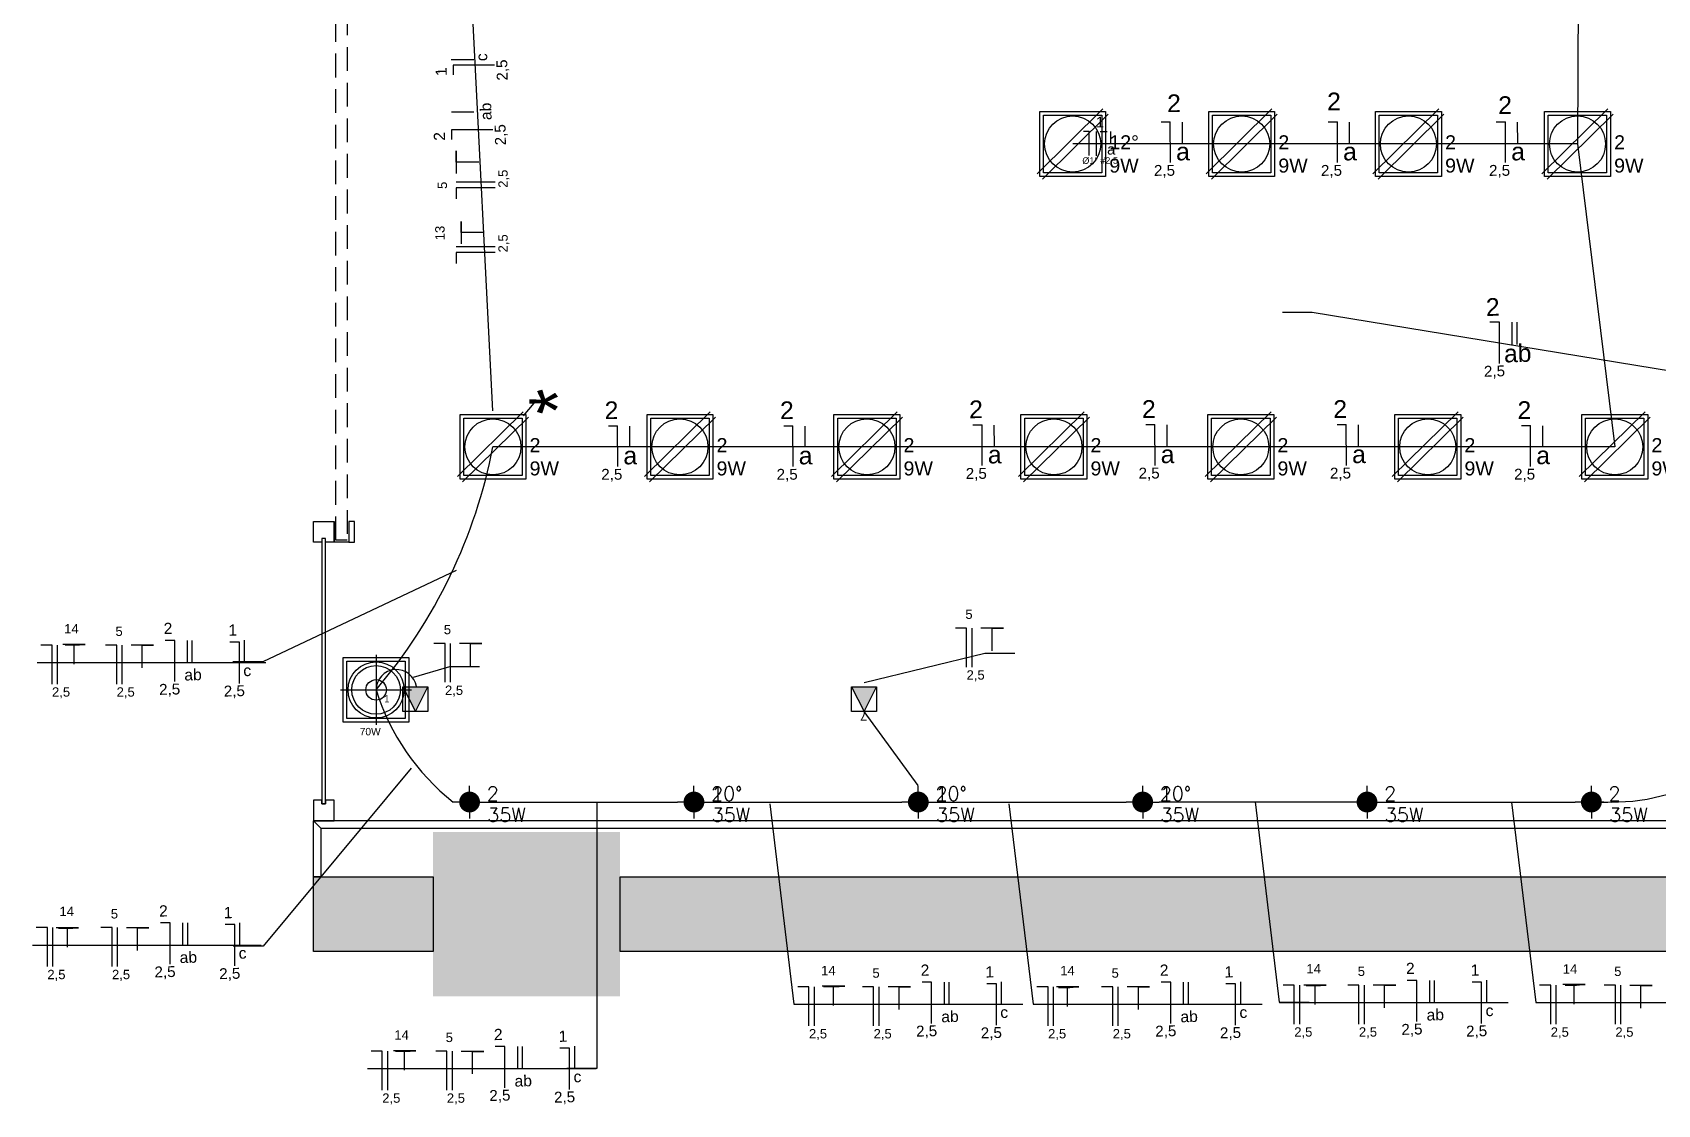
# Model space of a CAD drawing. Header units: millimetres. Extents: x 12202 to 16925, y 12031 to 14989.
# Drawn here: x 14966.8 to 15401.4, y 12030.8 to 12317.6 of the extents above; entities that cross this region are included whole.
import ezdxf
from ezdxf import colors
from ezdxf.entities.mleader import LeaderData, LeaderLine
from ezdxf.enums import TextEntityAlignment as Align
from ezdxf.math import Vec2, Vec3

# ---------------------------------------------------------------- set-up
doc = ezdxf.new("R2010")
doc.units = ezdxf.units.MM
doc.linetypes.add('HIDDEN', pattern=[9.525, 6.35, -3.175])
for name, color, linetype in [('ALVEN_M', 140, 'Continuous'), ('DIVIS_M', 3, 'Continuous'), ('Eletroduto 2', 174, 'Continuous'), ('ESQUA_M', 200, 'Continuous'), ('ESQUA_P', 101, 'HIDDEN'), ('Fases', 7, 'Continuous'), ('LUMINARIA_TETO', 10, 'Continuous'), ('MOVEL_M', 42, 'Continuous'), ('TEXTO_CIRCUITO', 7, 'Continuous'), ('TOMADA', 10, 'Continuous')]:
    doc.layers.add(name, color=color, linetype=linetype)
doc.layers.get('MOVEL_M').off()
doc.styles.add('ARIAL', font='arial.ttf')
doc.styles.add('BEBO_[REGULAR]', font='arial.ttf')
doc.styles.add('ROMANS', font='ROMANS.SHX', dxfattribs={"height": 1.5})
doc.styles.get("Standard").update_dxf_attribs({"font": 'arial.ttf', "height": 1})
doc.styles.add('Z_AUX50', font='romans.shx', dxfattribs={"width": 0.85, "height": 7.5})

# ---------------------------------------------------------------- blocks, each defined once
blk = doc.blocks.new('*U30')
for points in [[(5.5, 1.5), (0, 1.5), (0, 5.5), (5.5, 5.5)], [(165.5, 1.5), (171, 1.5), (171, 5.5), (165.5, 5.5)]]:
    blk.add_lwpolyline(points)
for points in [[(0, 0), (5.5, 0), (5.5, 1.5), (0, 1.5)], [(171, 0), (165.5, 0), (165.5, 1.5), (171, 1.5)]]:
    blk.add_lwpolyline(points, close=True)
at = {"layer": 'ESQUA_P'}
blk.add_lwpolyline([(170.5, 5), (170.5, 2), (0.5, 2), (0.5, 5)], close=True, dxfattribs=at)
blk = doc.blocks.new('PE_FORÇA NO TETO')
blk.add_hatch(color=256).paths.add_polyline_path([(0.133, -0.133), (0, 0.133), (-0.133, -0.133)])
for p, q in [((-0.133, -0.133), (0, 0.133)), ((0, 0.133), (0.133, -0.133))]:
    blk.add_line(p, q)
at = {"color": 0}
blk.add_lwpolyline([(-0.133, -0.133), (0.133, -0.133), (0.133, 0.133), (-0.133, 0.133)], close=True, dxfattribs=at)
blk = doc.blocks.new('*U29')
at = {"linetype": 'HIDDEN'}
for p, q in [((-0.75, 1.5), (-21.75, 22.5)), ((-21.75, -22.5), (-0.75, -1.5))]:
    blk.add_line(p, q, dxfattribs=at)
for points in [[(120, 22.5), (-21.75, 22.5), (-21.75, -22.5), (120, -22.5)], [(120, -1.5), (119.25, -1.5), (119.25, 1.5), (120, 1.5)]]:
    blk.add_lwpolyline(points)
blk.add_lwpolyline([(-0.75, -1.5), (0.75, -1.5), (0.75, 1.5), (-0.75, 1.5)], close=True)
blk.add_lwpolyline([(0.75, 1.5), (119.25, 1.5), (119.25, -1.5), (0.75, -1.5)], close=True, dxfattribs=at)
at = {"layer": 'TOMADA', "xscale": 25, "yscale": 25, "zscale": 25}
blk.add_blockref('PE_FORÇA NO TETO', (0, 0), dxfattribs=at)
blk = doc.blocks.new('*U25')
at = {"linetype": 'HIDDEN'}
for p, q in [((-0.75, 1.5), (-21.75, 22.5)), ((-21.75, -22.5), (-0.75, -1.5))]:
    blk.add_line(p, q, dxfattribs=at)
for points in [[(90, 22.5), (-21.75, 22.5), (-21.75, -22.5), (90, -22.5)], [(90, -1.5), (89.25, -1.5), (89.25, 1.5), (90, 1.5)]]:
    blk.add_lwpolyline(points)
blk.add_lwpolyline([(-0.75, -1.5), (0.75, -1.5), (0.75, 1.5), (-0.75, 1.5)], close=True)
blk.add_lwpolyline([(0.75, 1.5), (89.25, 1.5), (89.25, -1.5), (0.75, -1.5)], close=True, dxfattribs=at)
at = {"layer": 'TOMADA', "xscale": 25, "yscale": 25, "zscale": 25}
blk.add_blockref('PE_FORÇA NO TETO', (0, 0), dxfattribs=at)
blk = doc.blocks.new('*U26')
for points in [[(150, 22.5), (0, 22.5)], [(0, -1.5), (0.75, -1.5), (0.75, 1.5), (0, 1.5)], [(150, -1.5), (149.25, -1.5), (149.25, 1.5), (150, 1.5)], [(0, -22.5), (150, -22.5)]]:
    blk.add_lwpolyline(points)
at = {"linetype": 'HIDDEN'}
blk.add_lwpolyline([(0.75, 1.5), (149.25, 1.5), (149.25, -1.5), (0.75, -1.5)], close=True, dxfattribs=at)
at = {"layer": 'TOMADA', "xscale": 25, "yscale": 25, "zscale": 25}
blk.add_blockref('PE_FORÇA NO TETO', (0, 0), dxfattribs=at)
blk = doc.blocks.new('*U34')
for points in [[(0, 5.5), (0, 0), (5.5, 0), (5.5, 2.25), (4.5, 2.25), (4.5, 3.25), (5.5, 3.25), (5.5, 5.5)], [(80, 5.5), (80, 0), (74.5, 0), (74.5, 2.25), (75.5, 2.25), (75.5, 3.25), (74.5, 3.25), (74.5, 5.5)], [(4.5, 3.25), (4.5, 2.25), (75.5, 2.25), (75.5, 3.25)]]:
    blk.add_lwpolyline(points, close=True)
blk = doc.blocks.new('mini-dicroica')
at = {"color": 0}
for q in [(0, 0.175), (-0.175, 0), (0, -0.175), (0.175, 0)]:
    blk.add_line((0, 0), q, dxfattribs=at)
at = {"color": 0, "const_width": 0.111}
blk.add_lwpolyline([(-0.056, 0, 1), (0.056, 0, 1)], format="xyb", close=True, dxfattribs=at)
at = {"color": 2, "style": 'ROMANS'}
for tag, p in [('GRAU', (0.184, -0.164)), ('POTENCIA', (0.19, -0.434))]:
    blk.add_attdef(tag, p, '', height=0.15, dxfattribs=at)
blk = doc.blocks.new('LUMINARIA TRUST_CDMR')
at = {"color": 0}
for p, q in [((0, 0.375), (0, -0.375)), ((-0.38, 0), (0.38, 0))]:
    blk.add_line(p, q, dxfattribs=at)
for points in [[(-0.352, 0.347), (0.352, 0.347), (0.352, -0.347), (-0.352, -0.347)], [(-0.312, 0.307), (0.312, 0.307), (0.312, -0.307), (-0.312, -0.307)]]:
    blk.add_lwpolyline(points, close=True, dxfattribs=at)
for radius in [0.3, 0.26, 0.11]:
    blk.add_circle((0, 0), radius, dxfattribs=at)
at = {"color": 0, "style": 'BEBO_[REGULAR]'}
blk.add_attdef('GRAU', (0.392, -0.057), '', height=0.15, dxfattribs=at)
blk.add_attdef('VOLTAGEM', text='', height=0.15, dxfattribs=at).set_placement((0.392, -0.351), align=Align.BOTTOM_LEFT)
blk = doc.blocks.new('LUMINARIA TRUST_AR111')
at = {"color": 0}
for points in [[(-0.38, -0.318), (0.324, 0.375)], [(-0.324, -0.375), (0.38, 0.318)]]:
    blk.add_lwpolyline(points, dxfattribs=at)
for points in [[(-0.352, 0.347), (0.352, 0.347), (0.352, -0.347), (-0.352, -0.347)], [(-0.312, 0.307), (0.312, 0.307), (0.312, -0.307), (-0.312, -0.307)]]:
    blk.add_lwpolyline(points, close=True, dxfattribs=at)
blk.add_circle((0, 0), 0.3, dxfattribs=at)
at = {"color": 0, "style": 'BEBO_[REGULAR]'}
blk.add_attdef('GRAU', (0.392, -0.057), '', height=0.15, dxfattribs=at)
blk.add_attdef('VOLTAGEM', text='', height=0.15, dxfattribs=at).set_placement((0.392, -0.351), align=Align.BOTTOM_LEFT)
blk = doc.blocks.new('_None')

msp = doc.modelspace()

# ---------------------------------------------------------------- hatches: boundary and pattern name
at = {"layer": 'ALVEN_M'}
h = msp.add_hatch(color=253, dxfattribs=at)
h.dxf.hatch_style = 1
h.paths.add_polyline_path([(15923.97, 12071.73), (15923.97, 12091.73), (16288.97, 12091.73), (16288.97, 12576.73), (15041.97, 12573.73), (15041.97, 12593.73), (16308.96, 12596.73), (16308.97, 12071.73)])
h.paths.add_polyline_path([(15123.97, 12071.73), (15123.97, 12091.73), (15873.97, 12091.73), (15873.97, 12071.73)], flags=17)
h.paths.add_polyline_path([(15041.97, 12071.73), (15041.97, 12091.73), (15073.97, 12091.73), (15073.97, 12071.73)], flags=17)
h = msp.add_hatch(dxfattribs=at)
h.set_pattern_fill('AR-CONC', color=255, scale=0.1)
h.set_pattern_definition([(50, (13274.768, 19794.121), (18.218467, -1.593909), [1.905, -20.955]), (355, (13274.768, 19794.121), (-3.52434, 19.105685), [1.524, -16.76406]), (100.45144, (13276.286, 19793.988), (14.694125, 17.511775), [1.619, -17.809024]), (46.1842, (13274.768, 19799.2), (27.107904, -4.20423), [2.8575, -31.4325]), (96.63556, (13277.027, 19798.85), (23.74041, 24.74261), [2.4285, -26.71356]), (351.18415, (13274.768, 19799.2), (23.74041, 24.74261), [2.286, -25.14597]), (21, (13277.308, 19797.931), (15.16144, -10.22652), [1.905, -20.955]), (326, (13277.308, 19797.931), (6.180203, 18.418797), [1.524, -16.764]), (71.45144, (13278.571, 19797.079), (21.341642, 8.192277), [1.619, -17.808994]), (37.5, (13274.7675, 19794.121), (0.3088603, 8.455504), [0, -16.5608, 0, -17.018, 0, -16.8275]), (7.5, (13274.7675, 19794.121), (6.681966, 10.018057), [0, -9.7028, 0, -16.1798, 0, -6.4135]), (327.5, (13269.103, 19794.121), (13.5590595, -0.5728744), [0, -6.35, 0, -19.812, 0, -26.289]), (317.5, (13266.563, 19794.121), (14.812918, 2.542649), [0, -8.255, 0, -13.1572, 0, -18.669])])
h.paths.add_polyline_path([(15073.97, 12059.73), (15073.97, 12103.73), (15123.97, 12103.73), (15123.97, 12059.73)])
h.paths.add_polyline_path([(15873.97, 12059.73), (15873.97, 12103.73), (15923.97, 12103.73), (15923.97, 12059.73)])

# ---------------------------------------------------------------- linework, layer by layer
for points in [[(15041.97, 12071.73), (15041.97, 12091.73), (15073.97, 12091.73), (15073.97, 12071.73)], [(15123.97, 12071.73), (15123.97, 12091.73), (15873.97, 12091.73), (15873.97, 12071.73)]]:
    msp.add_lwpolyline(points, close=True, dxfattribs=at)
at = {"layer": 'DIVIS_M'}
msp.add_lwpolyline([(15043.97, 12104.73), (16185.97, 12104.73), (16185.97, 12106.73), (15041.97, 12106.73)], close=True, dxfattribs=at)
msp.add_lwpolyline([(15041.97, 12091.73), (15041.97, 12106.73), (15043.97, 12104.73), (15043.97, 12091.73), (15041.97, 12091.73)], dxfattribs=at)
at = {"layer": 'Eletroduto 2', "ltscale": 10}
for p, q in [((15089.91, 12216.33), (15083.96, 12334.6)), ((15359.13, 12240.06), (15356.56, 12240.06)), ((15359.13, 12229.02), (15359.13, 12240.06)), ((15362.57, 12234.06), (15362.57, 12240.06)), ((15363.85, 12234.06), (15363.85, 12240.06))]:
    msp.add_line(p, q, dxfattribs=at)
at = {"layer": 'Eletroduto 2'}
for p, q in [((15380.2, 12332.73), (15380, 12287.73)), ((15290.2, 12287.73), (15245, 12287.73)), ((15334.8, 12287.73), (15290.2, 12287.73)), ((15380, 12287.73), (15334.8, 12287.73)), ((15380, 12287.73), (15389.97, 12206.73)), ((15139.97, 12206.73), (15089.97, 12206.73)), ((15189.97, 12206.73), (15139.97, 12206.73)), ((15239.97, 12206.73), (15189.97, 12206.73)), ((15289.97, 12206.73), (15239.97, 12206.73)), ((15339.97, 12206.73), (15289.97, 12206.73)), ((15389.97, 12206.73), (15339.97, 12206.73)), ((15203.72, 12116.11), (15189.22, 12135.9)), ((15088.09, 12111.73), (15139.34, 12111.73)), ((15148.09, 12111.73), (15199.34, 12111.73)), ((15208.09, 12111.73), (15259.34, 12111.73)), ((15319.34, 12111.73), (15268.09, 12111.73)), ((15328.09, 12111.73), (15379.34, 12111.73))]:
    msp.add_line(p, q, dxfattribs=at)
at = {"layer": 'Eletroduto 2', "linetype": 'ByBlock', "ltscale": 5}
msp.add_line((15100.89, 12218.38), (15098.08, 12215.01), dxfattribs=at)
at = {"layer": 'Eletroduto 2'}
for centre, radius, start, end in [((14950.49, 12233.78), 142.08, 319.6209, 349.0262), ((15117.15, 12159.81), 61.16, 197.1937, 231.8215), ((15389.35, 12164.46), 52.74, 265.377, 299.0616)]:
    msp.add_arc(centre, radius, start, end, dxfattribs=at)
at = {"layer": 'Eletroduto 2', "ltscale": 10}
msp.add_arc((15064.15, 12141.73), 5.43, 9.0844, 180, dxfattribs=at)
at = {"layer": 'Fases', "ltscale": 10}
for p, q in [((15084.82, 12310.22), (15078.82, 12310.22)), ((15090.37, 12308.84), (15079.33, 12308.84)), ((15079.33, 12308.84), (15079.33, 12306.26)), ((15084.87, 12296.25), (15078.87, 12296.25)), ((15089.91, 12291.53), (15078.87, 12291.53)), ((15078.87, 12291.53), (15078.87, 12288.96)), ((15080.17, 12282.86), (15080.17, 12285.86)), ((15080.17, 12285.86), (15080.17, 12282.86)), ((15086.23, 12282.86), (15080.17, 12282.86)), ((15080.17, 12282.86), (15080.17, 12279.86)), ((15090.55, 12277.49), (15080.13, 12277.49)), ((15090.55, 12276.02), (15080.13, 12276.02)), ((15080.13, 12276.02), (15080.13, 12273.02)), ((15081.5, 12264.03), (15081.5, 12267.03)), ((15081.5, 12267.03), (15081.5, 12264.03)), ((15087.56, 12264.03), (15081.5, 12264.03)), ((15081.5, 12264.03), (15081.5, 12261.03)), ((15090.55, 12260.2), (15080.13, 12260.2)), ((15090.55, 12258.74), (15080.13, 12258.74)), ((15080.13, 12258.74), (15080.13, 12255.74)), ((15004.86, 12154.97), (15002.28, 12154.97)), ((15004.86, 12143.93), (15004.86, 12154.97)), ((15008.29, 12148.97), (15008.29, 12154.97)), ((15009.58, 12148.97), (15009.58, 12154.97)), ((15022.16, 12154.51), (15019.59, 12154.51)), ((15022.16, 12143.47), (15022.16, 12154.51)), ((15023.55, 12149.02), (15023.55, 12155.02)), ((15216.63, 12158.26), (15213.63, 12158.26)), ((15216.63, 12147.84), (15216.63, 12158.26)), ((15218.1, 12147.84), (15218.1, 12158.26)), ((15223.47, 12158.22), (15220.47, 12158.22)), ((15223.47, 12152.16), (15223.47, 12158.22)), ((15223.47, 12158.22), (15226.47, 12158.22)), ((15226.47, 12158.22), (15223.47, 12158.22)), ((14972.06, 12153.71), (14969.06, 12153.71)), ((14972.06, 12143.29), (14972.06, 12153.71)), ((14973.53, 12143.29), (14973.53, 12153.71)), ((14977.95, 12153.84), (14974.95, 12153.84)), ((14978.56, 12153.65), (14975.56, 12153.65)), ((14978.9, 12153.67), (14975.9, 12153.67)), ((14979.42, 12153.65), (14976.42, 12153.65)), ((14977.95, 12148.64), (14977.95, 12153.84)), ((14977.95, 12153.84), (14980.95, 12153.84)), ((14980.95, 12153.84), (14977.95, 12153.84)), ((14989.35, 12153.71), (14986.35, 12153.71)), ((14989.35, 12143.29), (14989.35, 12153.71)), ((14990.81, 12143.29), (14990.81, 12153.71)), ((14996.19, 12153.67), (14993.19, 12153.67)), ((14996.19, 12147.61), (14996.19, 12153.67)), ((14996.19, 12153.67), (14999.19, 12153.67)), ((14999.19, 12153.67), (14996.19, 12153.67)), ((15077.15, 12154.17), (15074.15, 12154.17)), ((15077.15, 12143.76), (15077.15, 12154.17)), ((15078.62, 12143.76), (15078.62, 12154.17)), ((15083.99, 12154.13), (15080.99, 12154.13)), ((15083.99, 12148.07), (15083.99, 12154.13)), ((15083.99, 12154.13), (15086.99, 12154.13)), ((15086.99, 12154.13), (15083.99, 12154.13)), ((14970.82, 12078.14), (14967.82, 12078.14)), ((14970.82, 12067.72), (14970.82, 12078.14)), ((14972.29, 12067.72), (14972.29, 12078.14)), ((14976.16, 12078.08), (14973.16, 12078.08)), ((14976.77, 12077.89), (14973.77, 12077.89)), ((14977.63, 12077.89), (14974.63, 12077.89)), ((14977.66, 12078.1), (14974.66, 12078.1)), ((14976.16, 12072.88), (14976.16, 12078.08)), ((14976.16, 12078.08), (14979.16, 12078.08)), ((14979.16, 12078.08), (14976.16, 12078.08)), ((14988.11, 12078.14), (14985.11, 12078.14)), ((14988.11, 12067.72), (14988.11, 12078.14)), ((14989.57, 12067.72), (14989.57, 12078.14)), ((14994.95, 12078.1), (14991.95, 12078.1)), ((14994.95, 12072.04), (14994.95, 12078.1)), ((14994.95, 12078.1), (14997.95, 12078.1)), ((14997.95, 12078.1), (14994.95, 12078.1)), ((15003.62, 12079.4), (15001.04, 12079.4)), ((15003.62, 12068.36), (15003.62, 12079.4)), ((15007.05, 12073.4), (15007.05, 12079.4)), ((15008.34, 12073.4), (15008.34, 12079.4)), ((15020.92, 12078.94), (15018.35, 12078.94)), ((15020.92, 12067.9), (15020.92, 12078.94)), ((15022.31, 12073.45), (15022.31, 12079.45)), ((15207.29, 12063.56), (15204.71, 12063.56)), ((15207.29, 12052.52), (15207.29, 12063.56)), ((15210.72, 12057.56), (15210.72, 12063.56)), ((15212, 12057.56), (15212, 12063.56)), ((15225.98, 12057.61), (15225.98, 12063.61)), ((15271.24, 12063.56), (15268.66, 12063.56)), ((15271.24, 12052.52), (15271.24, 12063.56)), ((15274.67, 12057.56), (15274.67, 12063.56)), ((15275.95, 12057.56), (15275.95, 12063.56)), ((15289.93, 12057.61), (15289.93, 12063.61)), ((15337.07, 12064.03), (15334.49, 12064.03)), ((15337.07, 12052.99), (15337.07, 12064.03)), ((15340.5, 12058.03), (15340.5, 12064.03)), ((15341.78, 12058.03), (15341.78, 12064.03)), ((15354.37, 12063.57), (15351.79, 12063.57)), ((15354.37, 12052.53), (15354.37, 12063.57)), ((15355.76, 12058.08), (15355.76, 12064.08)), ((15174.49, 12062.3), (15171.49, 12062.3)), ((15174.49, 12051.88), (15174.49, 12062.3)), ((15175.96, 12051.88), (15175.96, 12062.3)), ((15181.05, 12062.52), (15178.05, 12062.52)), ((15181.33, 12062.26), (15178.33, 12062.26)), ((15181.66, 12062.33), (15178.66, 12062.33)), ((15182.52, 12062.33), (15179.52, 12062.33)), ((15181.05, 12057.32), (15181.05, 12062.52)), ((15181.05, 12062.52), (15184.05, 12062.52)), ((15184.05, 12062.52), (15181.05, 12062.52)), ((15191.78, 12062.3), (15188.78, 12062.3)), ((15191.78, 12051.88), (15191.78, 12062.3)), ((15193.24, 12051.88), (15193.24, 12062.3)), ((15198.62, 12062.26), (15195.62, 12062.26)), ((15198.62, 12056.2), (15198.62, 12062.26)), ((15198.62, 12062.26), (15201.62, 12062.26)), ((15201.62, 12062.26), (15198.62, 12062.26)), ((15224.59, 12063.1), (15222.01, 12063.1)), ((15224.59, 12052.06), (15224.59, 12063.1)), ((15238.44, 12062.3), (15235.44, 12062.3)), ((15238.44, 12051.88), (15238.44, 12062.3)), ((15239.9, 12051.88), (15239.9, 12062.3)), ((15243.65, 12062.27), (15240.65, 12062.27)), ((15244.25, 12062.07), (15241.25, 12062.07)), ((15245.11, 12062.08), (15242.11, 12062.08)), ((15245.28, 12062.26), (15242.28, 12062.26)), ((15243.65, 12057.06), (15243.65, 12062.27)), ((15243.65, 12062.27), (15246.65, 12062.27)), ((15246.65, 12062.27), (15243.65, 12062.27)), ((15255.73, 12062.3), (15252.73, 12062.3)), ((15255.73, 12051.88), (15255.73, 12062.3)), ((15257.19, 12051.88), (15257.19, 12062.3)), ((15262.56, 12062.26), (15259.56, 12062.26)), ((15262.56, 12056.2), (15262.56, 12062.26)), ((15262.56, 12062.26), (15265.56, 12062.26)), ((15265.56, 12062.26), (15262.56, 12062.26)), ((15288.54, 12063.1), (15285.96, 12063.1)), ((15288.54, 12052.06), (15288.54, 12063.1)), ((15304.27, 12062.77), (15301.27, 12062.77)), ((15304.27, 12052.35), (15304.27, 12062.77)), ((15305.73, 12052.35), (15305.73, 12062.77)), ((15309.81, 12062.78), (15306.81, 12062.78)), ((15310.42, 12062.58), (15307.42, 12062.58)), ((15311.11, 12062.73), (15308.11, 12062.73)), ((15311.28, 12062.59), (15308.28, 12062.59)), ((15309.81, 12057.57), (15309.81, 12062.78)), ((15309.81, 12062.78), (15312.81, 12062.78)), ((15312.81, 12062.78), (15309.81, 12062.78)), ((15321.55, 12062.77), (15318.55, 12062.77)), ((15321.55, 12052.35), (15321.55, 12062.77)), ((15323.02, 12052.35), (15323.02, 12062.77)), ((15328.39, 12062.73), (15325.39, 12062.73)), ((15328.39, 12056.67), (15328.39, 12062.73)), ((15328.39, 12062.73), (15331.39, 12062.73)), ((15331.39, 12062.73), (15328.39, 12062.73)), ((15372.85, 12062.74), (15369.85, 12062.74)), ((15372.85, 12052.33), (15372.85, 12062.74)), ((15374.32, 12052.33), (15374.32, 12062.74)), ((15379.08, 12062.89), (15376.08, 12062.89)), ((15379.69, 12062.7), (15376.69, 12062.7)), ((15380.55, 12062.71), (15377.55, 12062.71)), ((15379.08, 12057.69), (15379.08, 12062.89)), ((15379.08, 12062.89), (15382.08, 12062.89)), ((15382.08, 12062.89), (15379.08, 12062.89)), ((15390.14, 12062.74), (15387.14, 12062.74)), ((15390.14, 12052.33), (15390.14, 12062.74)), ((15391.6, 12052.33), (15391.6, 12062.74)), ((15396.98, 12062.7), (15393.98, 12062.7)), ((15396.98, 12056.64), (15396.98, 12062.7)), ((15396.98, 12062.7), (15399.98, 12062.7)), ((15399.98, 12062.7), (15396.98, 12062.7)), ((15093.17, 12046.35), (15090.59, 12046.35)), ((15093.17, 12035.31), (15093.17, 12046.35)), ((15096.6, 12040.35), (15096.6, 12046.35)), ((15097.88, 12040.35), (15097.88, 12046.35)), ((15110.47, 12045.89), (15107.89, 12045.89)), ((15110.47, 12034.85), (15110.47, 12045.89)), ((15111.86, 12040.4), (15111.86, 12046.4)), ((15060.37, 12045.09), (15057.37, 12045.09)), ((15060.37, 12034.67), (15060.37, 12045.09)), ((15061.84, 12034.67), (15061.84, 12045.09)), ((15066.35, 12045.18), (15063.35, 12045.18)), ((15066.95, 12044.98), (15063.95, 12044.98)), ((15067.21, 12045.05), (15064.21, 12045.05)), ((15067.81, 12044.99), (15064.81, 12044.99)), ((15066.35, 12039.97), (15066.35, 12045.18)), ((15066.35, 12045.18), (15069.35, 12045.18)), ((15069.35, 12045.18), (15066.35, 12045.18)), ((15077.66, 12045.09), (15074.66, 12045.09)), ((15077.66, 12034.67), (15077.66, 12045.09)), ((15079.12, 12034.67), (15079.12, 12045.09)), ((15084.5, 12045.05), (15081.5, 12045.05)), ((15084.5, 12038.99), (15084.5, 12045.05)), ((15084.5, 12045.05), (15087.5, 12045.05)), ((15087.5, 12045.05), (15084.5, 12045.05))]:
    msp.add_line(p, q, dxfattribs=at)
at = {"layer": 'Fases', "linetype": 'ByBlock', "lineweight": -2, "ltscale": 10}
for points in [[(14968.08, 12149.05), (15029.26, 12149.05)], [(14966.84, 12073.48), (15028.02, 12073.48)], [(15170.51, 12057.64), (15231.69, 12057.64)], [(15234.46, 12057.64), (15295.64, 12057.64)], [(15300.28, 12058.11), (15361.47, 12058.11)], [(15368.87, 12058.09), (15430.05, 12058.09)], [(15056.39, 12040.43), (15117.57, 12040.43)]]:
    msp.add_lwpolyline(points, dxfattribs=at)
at = {"layer": 'TEXTO_CIRCUITO'}
for p, q in [((15268.67, 12293.66), (15271.11, 12293.66)), ((15271.15, 12282.76), (15271.11, 12293.66)), ((15313.34, 12293.66), (15315.78, 12293.66)), ((15315.82, 12282.76), (15315.78, 12293.66)), ((15358.29, 12293.66), (15360.73, 12293.66)), ((15360.77, 12282.76), (15360.73, 12293.66)), ((15247.91, 12291.17), (15249.38, 12291.17)), ((15249.4, 12284.63), (15249.38, 12291.17)), ((15251.36, 12284.56), (15251.33, 12291.1)), ((15252.31, 12291.04), (15254.26, 12291.04)), ((15255.25, 12287.7), (15255.24, 12291.04)), ((15274.4, 12287.99), (15274.38, 12293.56)), ((15319.07, 12287.99), (15319.05, 12293.56)), ((15364.02, 12287.99), (15363.99, 12293.56)), ((15120.87, 12212.37), (15123.31, 12212.37)), ((15123.35, 12201.46), (15123.31, 12212.37)), ((15126.6, 12206.69), (15126.58, 12212.27)), ((15167.76, 12212.37), (15170.21, 12212.37)), ((15170.25, 12201.46), (15170.21, 12212.37)), ((15173.49, 12206.69), (15173.47, 12212.27)), ((15218.34, 12212.61), (15220.79, 12212.61)), ((15220.83, 12201.71), (15220.79, 12212.61)), ((15224.07, 12206.93), (15224.05, 12212.51)), ((15264.56, 12212.69), (15267.01, 12212.69)), ((15267.05, 12201.78), (15267.01, 12212.69)), ((15270.29, 12207.01), (15270.27, 12212.59)), ((15315.74, 12212.69), (15318.18, 12212.69)), ((15318.22, 12201.78), (15318.18, 12212.69)), ((15321.47, 12207.01), (15321.45, 12212.59)), ((15364.99, 12212.41), (15367.43, 12212.41)), ((15367.47, 12201.5), (15367.43, 12212.41)), ((15370.72, 12206.73), (15370.7, 12212.31))]:
    msp.add_line(p, q, dxfattribs=at)

# ---------------------------------------------------------------- block references
at = {"layer": 'ESQUA_M'}
for name, p, rotation in [('*U30', (15052.97, 12181.23), 89.99999999999999), ('*U34', (15047.47, 12106.73), 90.0000000000002)]:
    msp.add_blockref(name, p, dxfattribs=dict(at, rotation=rotation))
at = {"layer": 'LUMINARIA_TETO', "color": 88, "xscale": 25, "yscale": 25, "zscale": 25}
for p, values in [((15245, 12287.73), {'GRAU': '12°', 'VOLTAGEM': '9W'}), ((15334.8, 12287.73), {'GRAU': '2', 'VOLTAGEM': '9W'}), ((15380, 12287.73), {'GRAU': '2', 'VOLTAGEM': '9W'}), ((15089.97, 12206.73), {'GRAU': '2', 'VOLTAGEM': '9W'}), ((15189.97, 12206.73), {'GRAU': '2', 'VOLTAGEM': '9W'}), ((15239.97, 12206.73), {'GRAU': '2', 'VOLTAGEM': '9W'}), ((15339.97, 12206.73), {'GRAU': '2', 'VOLTAGEM': '9W'}), ((15389.97, 12206.73), {'GRAU': '2', 'VOLTAGEM': '9W'})]:
    msp.add_blockref('LUMINARIA TRUST_AR111', p, dxfattribs=at).add_auto_attribs(values)
at = {"layer": 'LUMINARIA_TETO', "color": 20, "true_color": 0xf35516, "xscale": 25, "yscale": 25, "zscale": 25}
for p in [(15290.2, 12287.73), (15139.97, 12206.73), (15289.97, 12206.73)]:
    msp.add_blockref('LUMINARIA TRUST_AR111', p, dxfattribs=at).add_auto_attribs({'GRAU': '2', 'VOLTAGEM': '9W'})
at = {"layer": 'LUMINARIA_TETO', "color": 150}
ref = msp.add_blockref('LUMINARIA TRUST_CDMR', (15058.72, 12141.73), dxfattribs=dict(at, xscale=25, yscale=25, zscale=25))
ref.add_attrib('GRAU', '1', dxfattribs={"layer": '0', "color": 0, "height": 1.91, "style": 'BEBO_[REGULAR]', "width": 0.914101}).set_placement((15062.27, 12140.32), align=Align.TOP_RIGHT)
ref.add_attrib('VOLTAGEM', '70W', dxfattribs={"layer": '0', "color": 0, "height": 1.989, "style": 'BEBO_[REGULAR]', "width": 0.983704}).set_placement((15057.15, 12131.56), align=Align.TOP_CENTER)
at = {"layer": 'LUMINARIA_TETO', "color": 214}
ref = msp.add_blockref('mini-dicroica', (15083.72, 12111.73), dxfattribs=dict(at, xscale=25, yscale=25, zscale=25))
ref.add_attrib('GRAU', '2', (15088.31, 12112.09), dxfattribs={"layer": '0', "color": 2, "height": 3.75, "style": 'ROMANS'})
ref.add_attrib('POTENCIA', '35W', (15088.48, 12106.44), dxfattribs={"layer": '0', "color": 2, "height": 3.75, "style": 'ROMANS'})
ref = msp.add_blockref('mini-dicroica', (15143.72, 12111.73), dxfattribs=dict(at, xscale=25, yscale=25, zscale=25))
ref.add_attrib('GRAU', '10°', (15148.31, 12112.09), dxfattribs={"layer": '0', "color": 2, "height": 3.75, "style": 'ROMANS'})
ref.add_attrib('POTENCIA', '35W', (15148.48, 12106.44), dxfattribs={"layer": '0', "color": 2, "height": 3.75, "style": 'ROMANS'})
ref = msp.add_blockref('mini-dicroica', (15143.72, 12111.73), dxfattribs=dict(at, xscale=25, yscale=25, zscale=25))
ref.add_attrib('GRAU', '2', (15148.31, 12112.09), dxfattribs={"layer": '0', "color": 2, "height": 3.75, "style": 'ROMANS'})
ref.add_attrib('POTENCIA', '35W', (15148.48, 12106.44), dxfattribs={"layer": '0', "color": 2, "height": 3.75, "style": 'ROMANS'})
ref = msp.add_blockref('mini-dicroica', (15203.72, 12111.73), dxfattribs=dict(at, xscale=25, yscale=25, zscale=25))
ref.add_attrib('GRAU', '10°', (15208.31, 12112.09), dxfattribs={"layer": '0', "color": 2, "height": 3.75, "style": 'ROMANS'})
ref.add_attrib('POTENCIA', '35W', (15208.48, 12106.44), dxfattribs={"layer": '0', "color": 2, "height": 3.75, "style": 'ROMANS'})
ref = msp.add_blockref('mini-dicroica', (15203.72, 12111.73), dxfattribs=dict(at, xscale=25, yscale=25, zscale=25))
ref.add_attrib('GRAU', '2', (15208.31, 12112.09), dxfattribs={"layer": '0', "color": 2, "height": 3.75, "style": 'ROMANS'})
ref.add_attrib('POTENCIA', '35W', (15208.48, 12106.44), dxfattribs={"layer": '0', "color": 2, "height": 3.75, "style": 'ROMANS'})
ref = msp.add_blockref('mini-dicroica', (15263.72, 12111.73), dxfattribs=dict(at, xscale=25, yscale=25, zscale=25))
ref.add_attrib('GRAU', '10°', (15268.31, 12112.09), dxfattribs={"layer": '0', "color": 2, "height": 3.75, "style": 'ROMANS'})
ref.add_attrib('POTENCIA', '35W', (15268.48, 12106.44), dxfattribs={"layer": '0', "color": 2, "height": 3.75, "style": 'ROMANS'})
ref = msp.add_blockref('mini-dicroica', (15263.72, 12111.73), dxfattribs=dict(at, xscale=25, yscale=25, zscale=25))
ref.add_attrib('GRAU', '2', (15268.31, 12112.09), dxfattribs={"layer": '0', "color": 2, "height": 3.75, "style": 'ROMANS'})
ref.add_attrib('POTENCIA', '35W', (15268.48, 12106.44), dxfattribs={"layer": '0', "color": 2, "height": 3.75, "style": 'ROMANS'})
ref = msp.add_blockref('mini-dicroica', (15323.72, 12111.73), dxfattribs=dict(at, xscale=25, yscale=25, zscale=25))
ref.add_attrib('GRAU', '2', (15328.31, 12112.09), dxfattribs={"layer": '0', "color": 2, "height": 3.75, "style": 'ROMANS'})
ref.add_attrib('POTENCIA', '35W', (15328.48, 12106.44), dxfattribs={"layer": '0', "color": 2, "height": 3.75, "style": 'ROMANS'})
ref = msp.add_blockref('mini-dicroica', (15323.72, 12111.73), dxfattribs=dict(at, xscale=25, yscale=25, zscale=25))
ref.add_attrib('GRAU', '2', (15328.31, 12112.09), dxfattribs={"layer": '0', "color": 2, "height": 3.75, "style": 'ROMANS'})
ref.add_attrib('POTENCIA', '35W', (15328.48, 12106.44), dxfattribs={"layer": '0', "color": 2, "height": 3.75, "style": 'ROMANS'})
ref = msp.add_blockref('mini-dicroica', (15383.72, 12111.73), dxfattribs=dict(at, xscale=25, yscale=25, zscale=25))
ref.add_attrib('GRAU', '2', (15388.31, 12112.09), dxfattribs={"layer": '0', "color": 2, "height": 3.75, "style": 'ROMANS'})
ref.add_attrib('POTENCIA', '35W', (15388.48, 12106.44), dxfattribs={"layer": '0', "color": 2, "height": 3.75, "style": 'ROMANS'})
at = {"layer": 'MOVEL_M', "xscale": -1, "rotation": 180}
for name, p in [('*U29', (15069.22, 12139.23)), ('*U26', (15189.22, 12139.23))]:
    msp.add_blockref(name, p, dxfattribs=at)
at = {"layer": 'MOVEL_M', "rotation": 180}
msp.add_blockref('*U25', (15429.22, 12139.23), dxfattribs=at)

# ---------------------------------------------------------------- texts
at = {"layer": 'Fases', "attachment_point": 8, "line_spacing_factor": 0.798, "style": 'ARIAL'}
for s, insert, char_height, width, rotation in [('c', (15088.48, 12310.97), 3, 17.3622, 91.5183), ('1', (15077.62, 12307.1), 3, 5.6713, 91.4949), ('2,5', (15094.39, 12307.55), 2.908, 21.052, 91.4949), ('ab', (15089.6, 12296.48), 3, 17.3622, 91.5183), ('2', (15077.16, 12289.8), 3, 5.6713, 91.4949), ('2,5', (15093.92, 12290.25), 2.908, 21.052, 91.4949), ('2', (15003.12, 12156.68), 3, 5.6713, 1.4949), ('1', (15020.43, 12156.22), 3, 5.6713, 1.4949), ('ab', (15009.8, 12144.24), 3, 17.3622, 1.5183), ('c', (15024.3, 12145.36), 3, 17.3622, 1.5183), ('2,5', (15003.57, 12139.92), 2.908, 21.052, 1.4949), ('2,5', (15020.87, 12139.46), 2.908, 21.052, 1.4949), ('2', (15001.89, 12081.11), 3, 5.6713, 1.4949), ('1', (15019.19, 12080.65), 3, 5.6713, 1.4949), ('c', (15023.06, 12069.79), 3, 17.3622, 1.5183), ('2,5', (15002.33, 12064.34), 2.908, 21.052, 1.4949), ('ab', (15008.56, 12068.67), 3, 17.3622, 1.5183), ('2', (15205.55, 12065.27), 3, 5.6713, 1.4949), ('1', (15222.86, 12064.81), 3, 5.6713, 1.4949), ('2', (15269.5, 12065.27), 3, 5.6713, 1.4949), ('1', (15286.8, 12064.81), 3, 5.6713, 1.4949), ('2', (15335.33, 12065.74), 3, 5.6713, 1.4949), ('1', (15352.63, 12065.28), 3, 5.6713, 1.4949), ('2,5', (15019.64, 12063.88), 2.908, 21.052, 1.4949), ('ab', (15212.23, 12052.83), 3, 17.3622, 1.5183), ('c', (15226.73, 12053.95), 3, 17.3622, 1.5183), ('ab', (15276.18, 12052.83), 3, 17.3622, 1.5183), ('c', (15290.68, 12053.95), 3, 17.3622, 1.5183), ('ab', (15342.01, 12053.3), 3, 17.3622, 1.5183), ('c', (15356.51, 12054.42), 3, 17.3622, 1.5183), ('2', (15091.43, 12048.06), 3, 5.6713, 1.4949), ('1', (15108.74, 12047.6), 3, 5.6713, 1.4949), ('2,5', (15206, 12048.51), 2.908, 21.052, 1.4949), ('2,5', (15223.3, 12048.04), 2.908, 21.052, 1.4949), ('2,5', (15269.95, 12048.51), 2.908, 21.052, 1.4949), ('2,5', (15287.25, 12048.04), 2.908, 21.052, 1.4949), ('2,5', (15335.78, 12048.98), 2.908, 21.052, 1.4949), ('2,5', (15353.08, 12048.51), 2.908, 21.052, 1.4949), ('ab', (15098.11, 12035.62), 3, 17.3622, 1.5183), ('c', (15112.61, 12036.74), 3, 17.3622, 1.5183), ('2,5', (15091.88, 12031.3), 2.908, 21.052, 1.4949), ('2,5', (15109.18, 12030.84), 2.908, 21.052, 1.4949)]:
    msp.add_mtext(s, dxfattribs=dict(at, insert=insert, char_height=char_height, width=width, rotation=rotation))
at = {"layer": 'Fases', "ltscale": 10}
for tag, p, rotation in [('2,5', (15093.92, 12276.01), 90), ('5', (15077.69, 12275.7), 90), ('13', (15077.03, 12261.97), 90), ('2,5', (15093.92, 12258.72), 90), ('7', (15190.1, 12135.95), 180)]:
    msp.add_attdef(tag, p, '', height=2.5, rotation=rotation, dxfattribs=at)
for tag, p in [('5', (15216.3, 12160.7)), ('14', (14975.29, 12156.81)), ('5', (15076.83, 12156.62)), ('5', (14989.02, 12156.15)), ('2,5', (15216.62, 12144.47)), ('2,5', (14972.05, 12139.92)), ('2,5', (14989.33, 12139.92)), ('2,5', (15077.14, 12140.38)), ('14', (14974.05, 12081.24)), ('5', (14987.78, 12080.58)), ('14', (15177.72, 12065.4)), ('14', (15241.67, 12065.4)), ('14', (15307.5, 12065.87)), ('5', (15321.23, 12065.21)), ('14', (15376.08, 12065.85)), ('5', (15389.81, 12065.19)), ('2,5', (14970.81, 12064.35)), ('2,5', (14988.09, 12064.35)), ('5', (15191.45, 12064.74)), ('5', (15255.4, 12064.74)), ('14', (15063.6, 12048.19)), ('2,5', (15174.47, 12048.51)), ('2,5', (15191.76, 12048.51)), ('2,5', (15238.42, 12048.51)), ('2,5', (15255.71, 12048.51)), ('2,5', (15304.25, 12048.98)), ('2,5', (15321.54, 12048.98)), ('2,5', (15372.84, 12048.95)), ('2,5', (15390.12, 12048.95)), ('5', (15077.33, 12047.53)), ('2,5', (15060.36, 12031.3)), ('2,5', (15077.64, 12031.3))]:
    msp.add_attdef(tag, p, '', height=2.5, dxfattribs=at)
at = {"layer": 'LUMINARIA_TETO', "color": 10, "insert": (15114.71, 12222.31), "char_height": 15, "attachment_point": 9, "rotation": 90, "style": 'Z_AUX50'}
msp.add_mtext('{\\fArial|b0|i0|c0|p34;*}', dxfattribs=at)
at = {"layer": 'TEXTO_CIRCUITO', "attachment_point": 8, "line_spacing_factor": 0.798, "style": 'ARIAL'}
for s, insert, char_height, width, rotation in [('2', (15272.1, 12296.26), 4.73, 5.6713, 0.2201), ('2', (15314.89, 12296.75), 4.73, 5.6713, 0.2201), ('2', (15360.64, 12295.77), 4.73, 5.6713, 0.2201), ('1', (15252.3, 12292.17), 2.84, 3.4028, 0.2201), ('a', (15255.31, 12284.87), 2.84, 3.4028, 0.2435), ('a', (15274.5, 12283.28), 4.73, 5.6713, 0.2435), ('a', (15319.16, 12283.28), 4.73, 5.6713, 0.2435), ('a', (15364.11, 12283.28), 4.73, 5.6713, 0.2435), ('Ø1" #2,5', (15252.35, 12282.11), 1.745, 12.6312, 0.2201), ('2,5', (15269.56, 12278.68), 2.908, 21.052, 0.2201), ('2,5', (15314.22, 12278.68), 2.908, 21.052, 0.2201), ('2,5', (15359.17, 12278.68), 2.908, 21.052, 0.2201), ('2', (15357.4, 12241.77), 4.73, 5.6713, 1.4949), ('ab', (15364.07, 12229.33), 4.726, 17.3622, 1.5183), ('2,5', (15357.85, 12225), 2.908, 21.052, 1.4949), ('2', (15121.68, 12214.15), 4.73, 5.6713, 0.2201), ('2', (15168.58, 12214.15), 4.73, 5.6713, 0.2201), ('2', (15219.16, 12214.4), 4.73, 5.6713, 0.2201), ('2', (15265.38, 12214.48), 4.73, 5.6713, 0.2201), ('2', (15316.55, 12214.48), 4.73, 5.6713, 0.2201), ('2', (15365.8, 12214.2), 4.73, 5.6713, 0.2201), ('a', (15126.7, 12201.98), 4.73, 5.6713, 0.2435), ('a', (15173.59, 12201.98), 4.73, 5.6713, 0.2435), ('a', (15224.17, 12202.23), 4.73, 5.6713, 0.2435), ('a', (15270.39, 12202.31), 4.73, 5.6713, 0.2435), ('a', (15321.57, 12202.31), 4.73, 5.6713, 0.2435), ('a', (15370.81, 12202.03), 4.73, 5.6713, 0.2435), ('2,5', (15121.76, 12197.39), 2.908, 21.052, 0.2201), ('2,5', (15168.65, 12197.39), 2.908, 21.052, 0.2201), ('2,5', (15219.23, 12197.63), 2.908, 21.052, 0.2201), ('2,5', (15265.45, 12197.71), 2.908, 21.052, 0.2201), ('2,5', (15316.63, 12197.71), 2.908, 21.052, 0.2201), ('2,5', (15365.87, 12197.43), 2.908, 21.052, 0.2201)]:
    msp.add_mtext(s, dxfattribs=dict(at, insert=insert, char_height=char_height, width=width, rotation=rotation))

# ---------------------------------------------------------------- leaders
at = {"layer": 'Eletroduto 2', "ltscale": 10}
ml = msp.add_multileader_mtext('Standard', dxfattribs=at)
ml.set_content('', color=256)
ml.set_leader_properties()
ml.set_arrow_properties(name='NONE')
ml.build(insert=Vec2(0, 0))
ctx = ml.context
ctx.base_point, ctx.plane_origin = Vec3(15016.4, 12149.23), Vec3(15080.17, 12173.65)
ctx.text_align_type = 2
notes = []
notes.append((ctx, [(0, (1, 1, 0), (15028.4, 12149.23), (-1, 0), 8, [(0, [(15080.17, 12173.65)], 0, [])])]))
ctx.mtext.insert, ctx.mtext.alignment, ctx.mtext.flow_direction = Vec3(15018.4, 12151.23), 3, 5
ml = msp.add_multileader_mtext('Standard', dxfattribs=at)
ml.set_content('', color=256)
ml.set_leader_properties()
ml.set_arrow_properties(name='NONE')
ml.build(insert=Vec2(0, 0))
ctx = ml.context
ctx.base_point, ctx.plane_origin = Vec3(15016.48, 12073.2), Vec3(15068.07, 12120.82)
ctx.text_align_type = 2
notes.append((ctx, [(0, (1, 1, 0), (15028.48, 12073.2), (-1, 0), 8, [(0, [(15068.07, 12120.82)], 0, [])])]))
ctx.mtext.insert, ctx.mtext.alignment, ctx.mtext.flow_direction = Vec3(15018.48, 12075.2), 3, 5
ml = msp.add_multileader_mtext('Standard', dxfattribs=at)
ml.set_content('', color=256)
ml.set_leader_properties()
ml.set_arrow_properties(name='NONE')
ml.build(insert=Vec2(0, 0))
ctx = ml.context
ctx.base_point, ctx.plane_origin = Vec3(15105.71, 12040.47), Vec3(15117.71, 12111.43)
ctx.text_align_type = 2
notes.append((ctx, [(0, (1, 1, 0), (15117.71, 12040.47), (-1, 0), 8, [(0, [(15117.71, 12111.43)], 0, [])])]))
ctx.mtext.insert, ctx.mtext.alignment, ctx.mtext.flow_direction = Vec3(15107.71, 12042.47), 3, 5
at = {"layer": 'Fases', "ltscale": 10}
ml = msp.add_multileader_mtext('Standard', dxfattribs=at)
ml.set_content('', color=256)
ml.set_leader_properties()
ml.set_arrow_properties(name='NONE')
ml.build(insert=Vec2(0, 0))
ctx = ml.context
ctx.base_point, ctx.plane_origin = Vec3(15297.07, 12242.68), Vec3(15415.38, 12225.26)
ctx.text_align_type = 2
notes.append((ctx, [(0, (1, 1, 0), (15309.07, 12242.68), (-1, 0), 8, [(0, [(15415.38, 12225.26)], 0, [])])]))
ctx.mtext.insert, ctx.mtext.alignment, ctx.mtext.flow_direction = Vec3(15299.07, 12244.68), 3, 5
ml = msp.add_multileader_mtext('Standard', dxfattribs=at)
ml.set_content('', color=256)
ml.set_leader_properties()
ml.set_arrow_properties(name='NONE')
ml.build(insert=Vec2(0, 0))
ctx = ml.context
ctx.base_point, ctx.plane_origin = Vec3(15229.52, 12151.57), Vec3(15189.23, 12143.69)
notes.append((ctx, [(0, (1, 1, 0), (15221.52, 12151.57), (1, 0), 8, [(0, [(15189.23, 12143.69)], 0, [])])]))
ctx.mtext.insert, ctx.mtext.flow_direction = Vec3(15231.52, 12153.57), 5
ml = msp.add_multileader_mtext('Standard', dxfattribs=at)
ml.set_content('', color=256)
ml.set_leader_properties()
ml.set_arrow_properties(name='NONE')
ml.build(insert=Vec2(0, 0))
ctx = ml.context
ctx.base_point, ctx.plane_origin = Vec3(15086.4, 12147.99), Vec3(15068.75, 12145.1)
notes.append((ctx, [(0, (1, 1, 0), (15078.4, 12147.99), (1, 0), 8, [(0, [(15068.75, 12145.1)], 0, [])])]))
ctx.mtext.insert, ctx.mtext.flow_direction = Vec3(15088.4, 12149.99), 5
ml = msp.add_multileader_mtext('Standard', dxfattribs=at)
ml.set_content('', color=256)
ml.set_leader_properties()
ml.set_arrow_properties(name='NONE')
ml.build(insert=Vec2(0, 0))
ctx = ml.context
ctx.base_point, ctx.plane_origin = Vec3(15178.46, 12057.69), Vec3(15164.01, 12111.29)
notes.append((ctx, [(0, (1, 1, 0), (15170.46, 12057.69), (1, 0), 8, [(0, [(15164.01, 12111.29)], 0, [])])]))
ctx.mtext.insert, ctx.mtext.flow_direction = Vec3(15180.46, 12059.69), 5
ml = msp.add_multileader_mtext('Standard', dxfattribs=at)
ml.set_content('', color=256)
ml.set_leader_properties()
ml.set_arrow_properties(name='NONE')
ml.build(insert=Vec2(0, 0))
ctx = ml.context
ctx.base_point, ctx.plane_origin = Vec3(15242.41, 12057.69), Vec3(15227.95, 12111.29)
notes.append((ctx, [(0, (1, 1, 0), (15234.41, 12057.69), (1, 0), 8, [(0, [(15227.95, 12111.29)], 0, [])])]))
ctx.mtext.insert, ctx.mtext.flow_direction = Vec3(15244.41, 12059.69), 5
ml = msp.add_multileader_mtext('Standard', dxfattribs=at)
ml.set_content('', color=256)
ml.set_leader_properties()
ml.set_arrow_properties(name='NONE')
ml.build(insert=Vec2(0, 0))
ctx = ml.context
ctx.base_point, ctx.plane_origin = Vec3(15308.24, 12058.16), Vec3(15293.78, 12111.76)
notes.append((ctx, [(0, (1, 1, 0), (15300.24, 12058.16), (1, 0), 8, [(0, [(15293.78, 12111.76)], 0, [])])]))
ctx.mtext.insert, ctx.mtext.flow_direction = Vec3(15310.24, 12060.16), 5
ml = msp.add_multileader_mtext('Standard', dxfattribs=at)
ml.set_content('', color=256)
ml.set_leader_properties()
ml.set_arrow_properties(name='NONE')
ml.build(insert=Vec2(0, 0))
ctx = ml.context
ctx.base_point, ctx.plane_origin = Vec3(15376.82, 12058.13), Vec3(15362.37, 12111.73)
notes.append((ctx, [(0, (1, 1, 0), (15368.82, 12058.13), (1, 0), 8, [(0, [(15362.37, 12111.73)], 0, [])])]))
ctx.mtext.insert, ctx.mtext.flow_direction = Vec3(15378.82, 12060.13), 5
for ctx, leaders in notes:
    for number, flags, end, landing, length, lines in leaders:
        leader = LeaderData()
        leader.index, (leader.has_last_leader_line, leader.has_dogleg_vector, leader.attachment_direction) = number, flags
        leader.last_leader_point, leader.dogleg_vector, leader.dogleg_length = Vec3(end), Vec3(landing), length
        for number, points, colour, breaks in lines:
            line = LeaderLine()
            line.index, line.vertices, line.color, line.breaks = number, Vec3.list(points), colors.encode_raw_color(colour), breaks
            leader.lines.append(line)
        ctx.leaders.append(leader)

doc.saveas('drawing.dxf')
